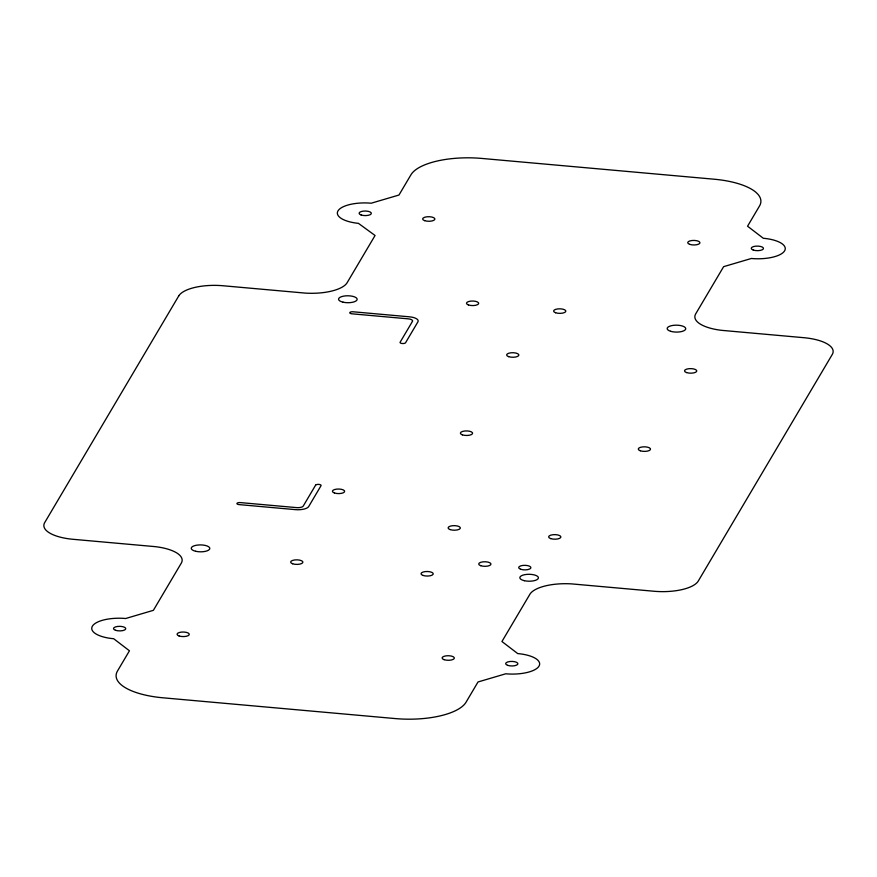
<?xml version="1.0" encoding="UTF-8"?>
<svg xmlns="http://www.w3.org/2000/svg" width="877" height="877" viewBox="0 0 877 877"><rect width="100%" height="100%" fill="white"/><g stroke="black" fill="none" stroke-linecap="round" stroke-linejoin="round"><path stroke-width="1.32" d="M178.711 295.988L44.716 522.571A37.174 13.868 0.5 0 0 73.054 539.3L155.207 546.645A37.174 13.868 0.5 0 1 181.287 563.144L153.376 610.337L125.597 618.526L123.887 618.373A27.878 10.403 0.5 0 0 92.392 626.178A27.878 10.403 0.5 0 0 111.949 638.555L113.659 638.708L129.445 650.789L117.485 671.015A59.483 22.188 0.5 0 0 162.826 697.785L395.209 718.57A59.483 22.188 0.5 0 0 466.06 702.192L478.02 681.966L505.799 673.777L507.509 673.931A27.878 10.403 0.5 0 0 539.004 666.125A27.878 10.403 0.5 0 0 519.447 653.749L517.737 653.595L501.94 641.515L529.851 594.321A37.174 13.868 0.5 0 1 571.848 583.907L654.001 591.251A37.174 13.868 0.5 0 0 698.289 581.012L832.284 354.429A37.174 13.868 0.5 0 0 803.946 337.7L721.793 330.355A37.174 13.868 0.5 0 1 695.713 313.856L723.624 266.663L751.403 258.474L753.113 258.627A27.878 10.403 0.5 0 0 784.608 250.822A27.878 10.403 0.5 0 0 765.051 238.445L763.341 238.292L747.555 226.211L759.515 205.985A59.483 22.188 0.5 0 0 757.618 193.938L755.919 192.304A59.483 22.188 0.5 0 0 714.174 179.215L481.791 158.43A59.483 22.188 0.5 0 0 429.533 163.122L426.167 164.295A59.483 22.188 0.5 0 0 410.94 174.808L398.98 195.034L371.201 203.212L368.592 203.015A27.878 10.403 0.5 0 0 337.82 211.204A27.878 10.403 0.5 0 0 358.43 223.35L375.06 235.485L347.149 282.679A37.174 13.868 0.5 0 1 305.152 293.093L222.999 285.749A37.174 13.868 0.5 0 0 178.711 295.988M315.588 485.178L303.234 506.084A5.58 2.083 0.5 0 1 296.59 507.619L240.309 502.587A2.784 1.041 0.5 0 0 236.987 503.354A2.784 1.041 0.5 0 0 239.114 504.604L295.396 509.636A11.149 4.155 0.5 0 0 308.682 506.566L321.037 485.672A2.784 1.041 0.5 0 0 318.91 484.411A2.784 1.041 0.5 0 0 315.588 485.178M412.475 321.355L400.12 342.249A2.784 1.041 0.5 0 0 402.247 343.51A2.784 1.041 0.5 0 0 405.569 342.743L417.923 321.837A11.149 4.155 0.5 0 0 409.427 316.816L353.146 311.784A2.784 1.041 0.5 0 0 349.824 312.552A2.784 1.041 0.5 0 0 351.951 313.813L408.233 318.844A5.58 2.083 0.5 0 1 412.475 321.355M524.325 580.684A9.296 3.464 0.5 0 0 538.423 577.888A9.296 3.464 0.5 0 0 524.643 574.687A9.296 3.464 0.5 0 0 524.325 580.684M343.06 302.181A9.296 3.464 0.5 0 0 357.158 299.386A9.296 3.464 0.5 0 0 343.378 296.174A9.296 3.464 0.5 0 0 343.06 302.181M195.735 551.293A9.296 3.464 0.5 0 0 209.822 548.509A9.296 3.464 0.5 0 0 196.053 545.297A9.296 3.464 0.5 0 0 195.735 551.293M670.664 331.298A9.296 3.464 0.5 0 0 685.65 329.215A9.296 3.464 0.5 0 0 673.076 325.378A9.296 3.464 0.5 0 0 670.664 331.298M507.63 665.347A6.139 2.291 0.5 0 0 517.759 664.229A6.139 2.291 0.5 0 0 509.91 661.499A6.139 2.291 0.5 0 0 507.63 665.347M444.091 659.668A6.139 2.291 0.5 0 0 454.22 658.539A6.139 2.291 0.5 0 0 446.371 655.81A6.139 2.291 0.5 0 0 444.091 659.668M179.029 635.957A6.139 2.291 0.5 0 0 189.158 634.838A6.139 2.291 0.5 0 0 181.309 632.109A6.139 2.291 0.5 0 0 179.029 635.957M115.49 630.278A6.139 2.291 0.5 0 0 125.619 629.16A6.139 2.291 0.5 0 0 117.77 626.419A6.139 2.291 0.5 0 0 115.49 630.278M292.633 563.779A6.139 2.291 0.5 0 0 302.762 562.65A6.139 2.291 0.5 0 0 294.913 559.921A6.139 2.291 0.5 0 0 292.633 563.779M422.999 575.433A6.139 2.291 0.5 0 0 433.117 574.314A6.139 2.291 0.5 0 0 425.279 571.585A6.139 2.291 0.5 0 0 422.999 575.433M450.098 529.587A6.139 2.291 0.5 0 0 460.228 528.458A6.139 2.291 0.5 0 0 452.379 525.729A6.139 2.291 0.5 0 0 450.098 529.587M480.706 565.698A6.139 2.291 0.5 0 0 490.835 564.569A6.139 2.291 0.5 0 0 482.986 561.839A6.139 2.291 0.5 0 0 480.706 565.698M520.653 569.261A6.139 2.291 0.5 0 0 530.771 568.143A6.139 2.291 0.5 0 0 522.933 565.413A6.139 2.291 0.5 0 0 520.653 569.261M550.624 538.577A6.139 2.291 0.5 0 0 560.754 537.458A6.139 2.291 0.5 0 0 552.905 534.718A6.139 2.291 0.5 0 0 550.624 538.577M334.4 492.973A6.139 2.291 0.5 0 0 344.529 491.844A6.139 2.291 0.5 0 0 336.68 489.114A6.139 2.291 0.5 0 0 334.4 492.973M462.354 434.849A6.139 2.291 0.5 0 0 472.484 433.731A6.139 2.291 0.5 0 0 464.635 431.002A6.139 2.291 0.5 0 0 462.354 434.849M640.265 450.767A6.139 2.291 0.5 0 0 650.394 449.638A6.139 2.291 0.5 0 0 642.545 446.908A6.139 2.291 0.5 0 0 640.265 450.767M686.516 372.561A6.139 2.291 0.5 0 0 696.645 371.431A6.139 2.291 0.5 0 0 688.796 368.702A6.139 2.291 0.5 0 0 686.516 372.561M508.605 356.643A6.139 2.291 0.5 0 0 518.735 355.525A6.139 2.291 0.5 0 0 510.885 352.795A6.139 2.291 0.5 0 0 508.605 356.643M555.59 312.749A6.139 2.291 0.5 0 0 565.709 311.631A6.139 2.291 0.5 0 0 557.871 308.901A6.139 2.291 0.5 0 0 555.59 312.749M468.45 304.955A6.139 2.291 0.5 0 0 478.568 303.837A6.139 2.291 0.5 0 0 470.719 301.107A6.139 2.291 0.5 0 0 468.45 304.955M753.244 250.044A6.139 2.291 0.5 0 0 763.363 248.915A6.139 2.291 0.5 0 0 755.514 246.185A6.139 2.291 0.5 0 0 753.244 250.044M689.695 244.354A6.139 2.291 0.5 0 0 699.824 243.236A6.139 2.291 0.5 0 0 691.975 240.506A6.139 2.291 0.5 0 0 689.695 244.354M424.632 220.653A6.139 2.291 0.5 0 0 434.762 219.524A6.139 2.291 0.5 0 0 426.913 216.794A6.139 2.291 0.5 0 0 424.632 220.653M361.094 214.975A6.139 2.291 0.5 0 0 371.223 213.845A6.139 2.291 0.5 0 0 363.374 211.116A6.139 2.291 0.5 0 0 361.094 214.975"/></g></svg>
